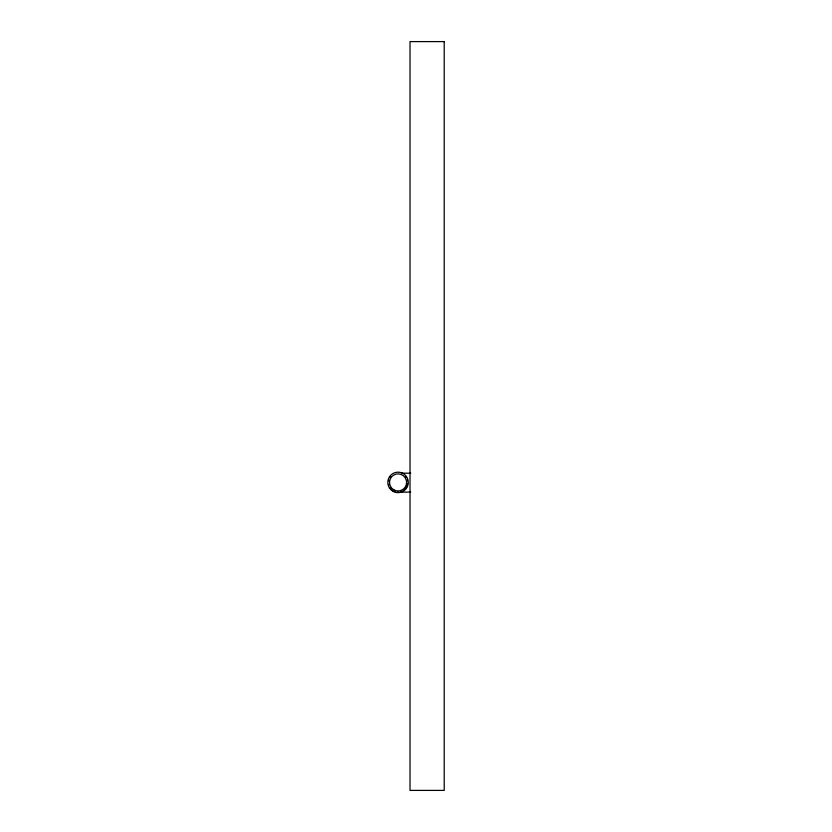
<?xml version="1.0" encoding="UTF-8"?>
<svg xmlns="http://www.w3.org/2000/svg" width="832" height="832" viewBox="0 0 832 832"><rect width="100%" height="100%" fill="white"/><g stroke="black" fill="none" stroke-linecap="round" stroke-linejoin="round"><path stroke-width="1.25" d="M407.586 483.486L407.254 485.254M388.638 480.886L388.846 479.991M406.557 487.022L406.952 486.148M390.042 477.381L390.624 476.59M406.068 487.864L404.082 490.058M402.449 491.13L400.681 491.826M401.97 492.149L410.706 492.086M410.706 473.252L401.97 473.138M395.418 491.826L393.65 491.13M392.018 490.058L390.042 487.864M405.486 476.59L406.068 477.381M407.254 479.991L407.462 480.886M388.638 484.37L388.846 485.254M398.913 492.159A19.042 13.468 90 0 1 397.186 492.159M444.215 41.6L410.02 41.6L410.02 790.4L444.215 790.4L444.215 41.6M392.922 491.296A10.254 10.254 0 0 0 408.304 482.414A10.254 10.254 0 0 0 392.922 473.533A10.254 10.254 0 0 0 392.922 491.296M393.786 489.809A8.538 8.538 0 0 0 406.598 482.414A8.538 8.538 0 0 0 393.796 475.02A8.538 8.538 0 0 0 393.786 489.809"/></g></svg>
